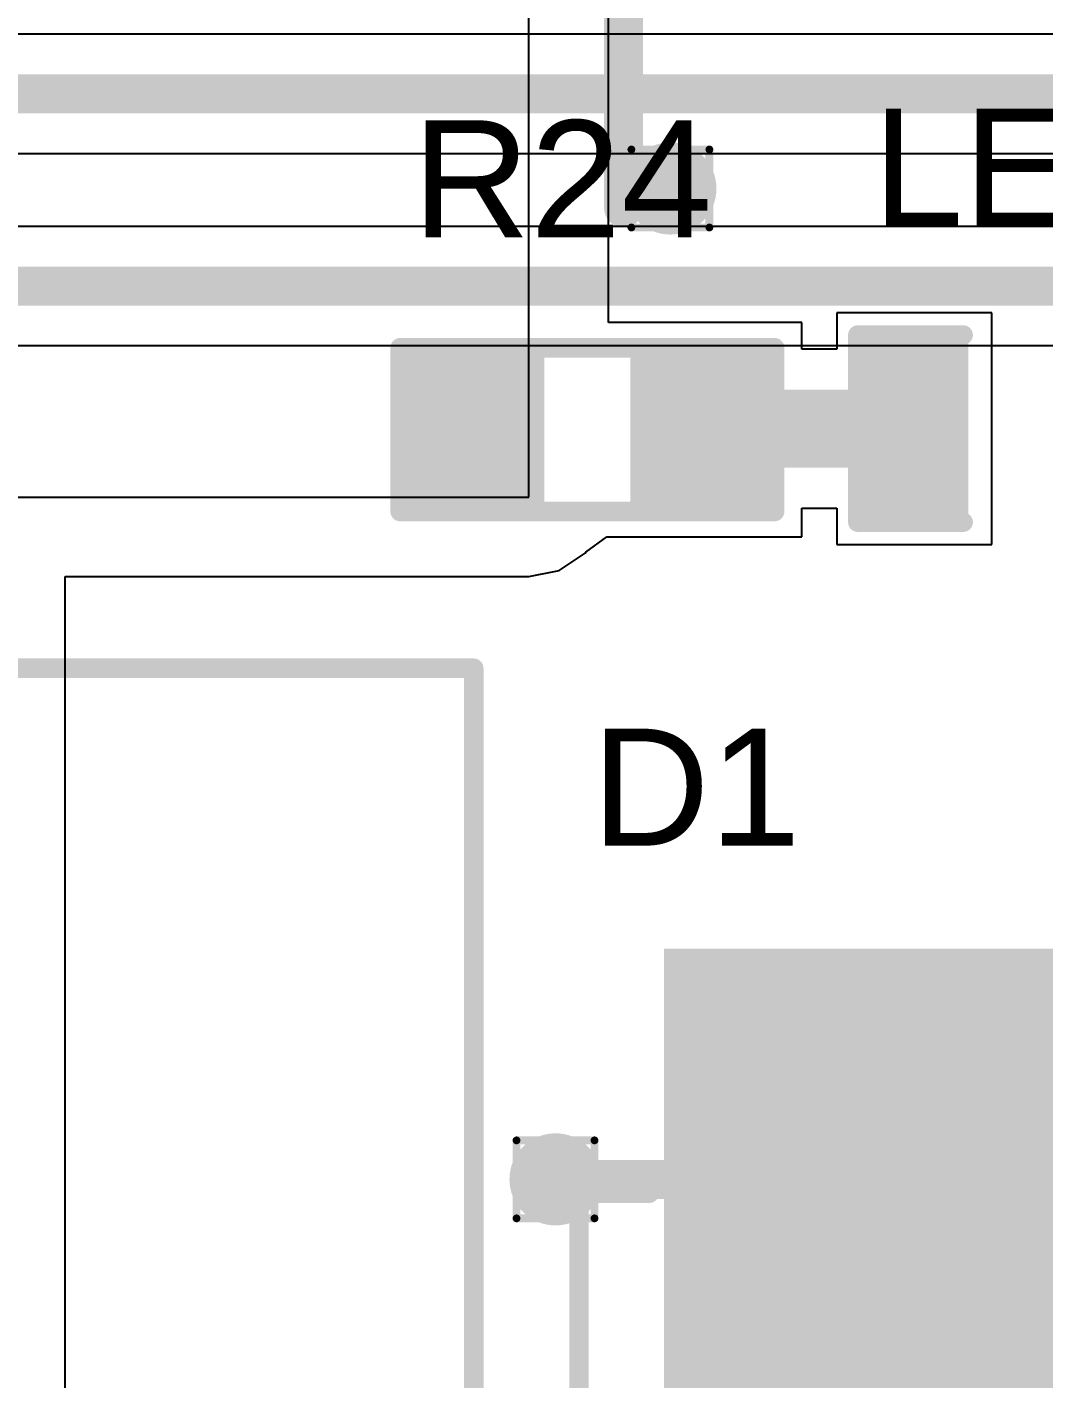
# Model space of a CAD drawing. Header units: inches. Extents: x -40 to 219, y 2 to 133.
# Drawn here: x 25.39 to 32.01, y 46.63 to 55.44 of the extents above; entities that cross this region are included whole.
import ezdxf

# ---------------------------------------------------------------- set-up
doc = ezdxf.new("R2010")
doc.units = ezdxf.units.IN
for name, color, linetype in [('Bottom Layer', 5, 'Continuous'), ('Drill Drawing', 1, 'Continuous'), ('Top Layer', 1, 'Continuous'), ('Top Overlay', 2, 'Continuous'), ('Top Paste', 8, 'Continuous'), ('Top Solder', 216, 'Continuous'), ('Via Holes', 16, 'Continuous')]:
    doc.layers.add(name, color=color, linetype=linetype)
doc.styles.add('Arial', font='', dxfattribs={"height": 0.2})
doc.styles.get('Arial').set_extended_font_data('Arial')

# ---------------------------------------------------------------- blocks, each defined once
blk = doc.blocks.new('R___0603_92')
at = {"layer": 'Top Layer'}
for points in [[(-0.381, 0.4445), (-0.381, -0.4445), (-1.143, -0.4445), (-1.143, 0.4445)], [(1.143, 0.4445), (1.143, -0.4445), (0.381, -0.4445), (0.381, 0.4445)]]:
    blk.add_hatch(color=1, dxfattribs=at).paths.add_polyline_path(points)
at = {"layer": 'Top Paste'}
for points in [[(-0.381, 0.4445), (-0.381, -0.4445), (-1.143, -0.4445), (-1.143, 0.4445)], [(1.143, 0.4445), (1.143, -0.4445), (0.381, -0.4445), (0.381, 0.4445)]]:
    blk.add_hatch(color=8, dxfattribs=at).paths.add_polyline_path(points)
at = {"layer": 'Top Solder'}
for points in [[(-0.2794, 0.5461), (-0.2794, -0.5461), (-1.2446, -0.5461), (-1.2446, 0.5461)], [(1.2446, 0.5461), (1.2446, -0.5461), (0.2794, -0.5461), (0.2794, 0.5461)]]:
    blk.add_hatch(color=216, dxfattribs=at).paths.add_polyline_path(points)
at = {"layer": 'Top Overlay'}
for points in [[(-1.2192, 0.5334, 0.127, 0.127, 0), (-1.2192, -0.5334, 0.127, 0.127, 0)], [(1.2192, 0.5334, 0.127, 0.127, 0), (-1.2192, 0.5334, 0.127, 0.127, 0)], [(1.2192, 0.5334, 0.127, 0.127, 0), (1.2192, -0.5334, 0.127, 0.127, 0)], [(1.2192, -0.5334, 0.127, 0.127, 0), (-1.2192, -0.5334, 0.127, 0.127, 0)]]:
    blk.add_lwpolyline(points, format="xyseb", dxfattribs=at)
for points in [[(-1.251, 0.5334, 0.0635, 0.0635, 1), (-1.1874, 0.5334, 0.0635, 0.0635, 1)], [(-1.251, 0.5334, 0.0635, 0.0635, 1), (-1.1874, 0.5334, 0.0635, 0.0635, 1)], [(1.1874, 0.5334, 0.0635, 0.0635, 1), (1.251, 0.5334, 0.0635, 0.0635, 1)], [(1.1874, 0.5334, 0.0635, 0.0635, 1), (1.251, 0.5334, 0.0635, 0.0635, 1)], [(-1.251, -0.5334, 0.0635, 0.0635, 1), (-1.1874, -0.5334, 0.0635, 0.0635, 1)], [(-1.251, -0.5334, 0.0635, 0.0635, 1), (-1.1874, -0.5334, 0.0635, 0.0635, 1)], [(1.1874, -0.5334, 0.0635, 0.0635, 1), (1.251, -0.5334, 0.0635, 0.0635, 1)], [(1.1874, -0.5334, 0.0635, 0.0635, 1), (1.251, -0.5334, 0.0635, 0.0635, 1)]]:
    blk.add_lwpolyline(points, format="xyseb", close=True, dxfattribs=at)
blk = doc.blocks.new('LED_0603_144')
at = {"layer": 'Top Layer'}
for points in [[(-1, 0.5), (-0.5, 0.5), (-0.5, -0.5), (-1, -0.5)], [(0.5, 0.5), (1, 0.5), (1, -0.5), (0.5, -0.5)]]:
    blk.add_hatch(color=1, dxfattribs=at).paths.add_polyline_path(points)
at = {"layer": 'Top Overlay'}
blk.add_hatch(color=2, dxfattribs=at).paths.add_polyline_path([(1.1176, -0.6604), (1.7526, -0.6604), (1.7526, 0.6604), (1.1176, 0.6604)])
at = {"layer": 'Top Paste'}
for points in [[(-1, 0.5), (-0.5, 0.5), (-0.5, -0.5), (-1, -0.5)], [(0.5, 0.5), (1, 0.5), (1, -0.5), (0.5, -0.5)]]:
    blk.add_hatch(color=8, dxfattribs=at).paths.add_polyline_path(points)
at = {"layer": 'Top Solder'}
for points in [[(-1.1016, 0.6016), (-0.3984, 0.6016), (-0.3984, -0.6016), (-1.1016, -0.6016)], [(0.3984, 0.6016), (1.1016, 0.6016), (1.1016, -0.6016), (0.3984, -0.6016)]]:
    blk.add_hatch(color=216, dxfattribs=at).paths.add_polyline_path(points)
at = {"layer": 'Top Overlay'}
for points in [[(-1.1176, -0.6096, 0.127, 0.127, 0), (-1.1176, 0.6096, 0.127, 0.127, 0)], [(-1.1176, 0.6096, 0.127, 0.127, 0), (-0.4318, 0.6096, 0.127, 0.127, 0)], [(0.4318, 0.6096, 0.127, 0.127, 0), (1.1176, 0.6096, 0.127, 0.127, 0)], [(1.1176, -0.6096, 0.127, 0.127, 0), (1.1176, 0.6096, 0.127, 0.127, 0)], [(-1.1176, -0.6096, 0.127, 0.127, 0), (-0.4318, -0.6096, 0.127, 0.127, 0)], [(0.4318, -0.6096, 0.127, 0.127, 0), (1.1176, -0.6096, 0.127, 0.127, 0)]]:
    blk.add_lwpolyline(points, format="xyseb", dxfattribs=at)
for points in [[(-1.1493, 0.6096, 0.0635, 0.0635, 1), (-1.0858, 0.6096, 0.0635, 0.0635, 1)], [(-1.1493, 0.6096, 0.0635, 0.0635, 1), (-1.0858, 0.6096, 0.0635, 0.0635, 1)], [(-0.4636, 0.6096, 0.0635, 0.0635, 1), (-0.4001, 0.6096, 0.0635, 0.0635, 1)], [(0.4001, 0.6096, 0.0635, 0.0635, 1), (0.4636, 0.6096, 0.0635, 0.0635, 1)], [(1.0859, 0.6096, 0.0635, 0.0635, 1), (1.1494, 0.6096, 0.0635, 0.0635, 1)], [(1.0859, 0.6096, 0.0635, 0.0635, 1), (1.1494, 0.6096, 0.0635, 0.0635, 1)], [(-1.1494, -0.6096, 0.0635, 0.0635, 1), (-1.0858, -0.6096, 0.0635, 0.0635, 1)], [(-1.1494, -0.6096, 0.0635, 0.0635, 1), (-1.0858, -0.6096, 0.0635, 0.0635, 1)], [(-0.4636, -0.6096, 0.0635, 0.0635, 1), (-0.4001, -0.6096, 0.0635, 0.0635, 1)], [(0.4001, -0.6096, 0.0635, 0.0635, 1), (0.4636, -0.6096, 0.0635, 0.0635, 1)], [(1.0859, -0.6096, 0.0635, 0.0635, 1), (1.1494, -0.6096, 0.0635, 0.0635, 1)], [(1.0859, -0.6096, 0.0635, 0.0635, 1), (1.1494, -0.6096, 0.0635, 0.0635, 1)]]:
    blk.add_lwpolyline(points, format="xyseb", close=True, dxfattribs=at)
blk = doc.blocks.new('MDA1040_470M_146')
at = {"layer": 'Top Overlay'}
for points in [[(5.5626, -1.9558, 0.127, 0.127, 0), (5.5626, -4.953, 0.127, 0.127, 0)], [(-0.547, -4.953, 0.127, 0.127, 0), (5.5626, -4.953, 0.127, 0.127, 0)]]:
    blk.add_lwpolyline(points, format="xyseb", dxfattribs=at)
blk.add_lwpolyline([(5.5309, -4.953, 0.0635, 0.0635, 1), (5.5943, -4.953, 0.0635, 0.0635, 1)], format="xyseb", close=True, dxfattribs=at)
blk.add_lwpolyline([(5.5309, -4.953, 0.0635, 0.0635, 1), (5.5943, -4.953, 0.0635, 0.0635, 1)], format="xyseb", close=True, dxfattribs=at)
blk = doc.blocks.new('SMB__170')
at = {"layer": 'Top Layer'}
for points in [[(-3.7, -1.2), (-3.7, 1.2), (-0.9, 1.2), (-0.9, -1.2)], [(0.9, -1.2), (0.9, 1.2), (3.7, 1.2), (3.7, -1.2)]]:
    blk.add_hatch(color=1, dxfattribs=at).paths.add_polyline_path(points)
at = {"layer": 'Top Overlay'}
for points in [[(2.5908, 1.2452), (4.826, 1.2452), (4.826, 1.9056), (2.5908, 1.9056)], [(3.7333, -1.651), (4.8255, -1.651), (4.8255, 1.3462), (3.7333, 1.3462)], [(2.5903, -1.905), (4.8255, -1.905), (4.8255, -1.2446), (2.5903, -1.2446)]]:
    blk.add_hatch(color=2, dxfattribs=at).paths.add_polyline_path(points)
at = {"layer": 'Top Paste'}
for points in [[(-3.7, -1.2), (-3.7, 1.2), (-0.9, 1.2), (-0.9, -1.2)], [(0.9, -1.2), (0.9, 1.2), (3.7, 1.2), (3.7, -1.2)]]:
    blk.add_hatch(color=8, dxfattribs=at).paths.add_polyline_path(points)
at = {"layer": 'Top Solder'}
for points in [[(-3.8016, -1.3016), (-3.8016, 1.3016), (-0.7984, 1.3016), (-0.7984, -1.3016)], [(0.7984, -1.3016), (0.7984, 1.3016), (3.8016, 1.3016), (3.8016, -1.3016)]]:
    blk.add_hatch(color=216, dxfattribs=at).paths.add_polyline_path(points)
at = {"layer": 'Top Overlay'}
for points in [[(-2.2098, 1.397, 0.127, 0.127, 0), (-2.2098, 1.8542, 0.127, 0.127, 0)], [(2.5908, 1.8542, 0.127, 0.127, 0), (-2.2098, 1.8542, 0.127, 0.127, 0)], [(-2.2098, -1.8542, 0.127, 0.127, 0), (-2.2098, -1.397, 0.127, 0.127, 0)], [(2.5908, -1.8542, 0.127, 0.127, 0), (-2.2098, -1.8542, 0.127, 0.127, 0)]]:
    blk.add_lwpolyline(points, format="xyseb", dxfattribs=at)
for points in [[(-2.2416, 1.8542, 0.0635, 0.0635, 1), (-2.178, 1.8542, 0.0635, 0.0635, 1)], [(-2.2416, 1.8542, 0.0635, 0.0635, 1), (-2.178, 1.8542, 0.0635, 0.0635, 1)], [(2.559, 1.8542, 0.0635, 0.0635, 1), (2.6225, 1.8542, 0.0635, 0.0635, 1)], [(-2.2415, 1.397, 0.0635, 0.0635, 1), (-2.178, 1.397, 0.0635, 0.0635, 1)], [(-2.2415, -1.397, 0.0635, 0.0635, 1), (-2.178, -1.397, 0.0635, 0.0635, 1)], [(-2.2415, -1.8542, 0.0635, 0.0635, 1), (-2.178, -1.8542, 0.0635, 0.0635, 1)], [(-2.2415, -1.8542, 0.0635, 0.0635, 1), (-2.178, -1.8542, 0.0635, 0.0635, 1)], [(2.5591, -1.8542, 0.0635, 0.0635, 1), (2.6226, -1.8542, 0.0635, 0.0635, 1)]]:
    blk.add_lwpolyline(points, format="xyseb", close=True, dxfattribs=at)

msp = doc.modelspace()

# ---------------------------------------------------------------- hatches: boundary and pattern name
at = {"layer": 'Bottom Layer'}
h = msp.add_hatch(color=5, dxfattribs=at)
edge = h.paths.add_edge_path()
edge.add_arc((29.5784, 54.3884), 0.3, 0, 360)
h = msp.add_hatch(color=5, dxfattribs=at)
edge = h.paths.add_edge_path()
edge.add_arc((28.8304, 47.9344), 0.3, 0, 360)
at = {"layer": 'Top Layer'}
h = msp.add_hatch(color=1, dxfattribs=at)
edge = h.paths.add_edge_path()
edge.add_arc((29.5784, 54.3884), 0.3, 0, 360)
h = msp.add_hatch(color=1, dxfattribs=at)
edge = h.paths.add_edge_path()
edge.add_arc((28.8304, 47.9344), 0.3, 0, 360)
at = {"layer": 'Via Holes'}
h = msp.add_hatch(color=7, dxfattribs=at)
edge = h.paths.add_edge_path()
edge.add_arc((29.5784, 54.3884), 0.15, 0, 360)
h = msp.add_hatch(color=7, dxfattribs=at)
edge = h.paths.add_edge_path()
edge.add_arc((28.8304, 47.9344), 0.15, 0, 360)

# ---------------------------------------------------------------- linework, layer by layer
at = {"layer": 'Bottom Layer'}
for p, q in [((39.7946, 55.3932), (10.2846, 55.3932)), ((10.2846, 54.6163), (39.7946, 54.6163)), ((33.6819, 54.1419), (10.2717, 54.1419)), ((10.2717, 53.3649), (33.6819, 53.3649))]:
    msp.add_line(p, q, dxfattribs=at)
for points in [[(9.8896, 55.0047, 0.254, 0.254, 0), (39.7946, 55.0047, 0.254, 0.254, 0)], [(9.8767, 53.7534, 0.254, 0.254, 0), (29.6686, 53.7534, 0.254, 0.254, 0)], [(29.6686, 53.7534, 0.254, 0.254, 0), (33.6819, 53.7534, 0.254, 0.254, 0)]]:
    msp.add_lwpolyline(points, format="xyseb", dxfattribs=at)
msp.add_lwpolyline([(29.6051, 53.7534, 0.127, 0.127, 1), (29.7321, 53.7534, 0.127, 0.127, 1)], format="xyseb", close=True, dxfattribs=at)
msp.add_lwpolyline([(29.6051, 53.7534, 0.127, 0.127, 1), (29.7321, 53.7534, 0.127, 0.127, 1)], format="xyseb", close=True, dxfattribs=at)
at = {"layer": 'Drill Drawing'}
for points in [[(29.3244, 54.6424, 0.0508, 0.0508, 0), (29.8324, 54.6424, 0.0508, 0.0508, 0)], [(29.3244, 54.1344, 0.0508, 0.0508, 0), (29.3244, 54.6424, 0.0508, 0.0508, 0)], [(29.8324, 54.1344, 0.0508, 0.0508, 0), (29.8324, 54.6424, 0.0508, 0.0508, 0)], [(29.3244, 54.1344, 0.0508, 0.0508, 0), (29.8324, 54.1344, 0.0508, 0.0508, 0)], [(28.5764, 48.1884, 0.0508, 0.0508, 0), (29.0844, 48.1884, 0.0508, 0.0508, 0)], [(28.5764, 47.6804, 0.0508, 0.0508, 0), (28.5764, 48.1884, 0.0508, 0.0508, 0)], [(29.0844, 47.6804, 0.0508, 0.0508, 0), (29.0844, 48.1884, 0.0508, 0.0508, 0)], [(28.5764, 47.6804, 0.0508, 0.0508, 0), (29.0844, 47.6804, 0.0508, 0.0508, 0)]]:
    msp.add_lwpolyline(points, format="xyseb", dxfattribs=at)
for points in [[(29.3117, 54.6424, 0.0254, 0.0254, 1), (29.3371, 54.6424, 0.0254, 0.0254, 1)], [(29.3117, 54.6424, 0.0254, 0.0254, 1), (29.3371, 54.6424, 0.0254, 0.0254, 1)], [(29.8197, 54.6424, 0.0254, 0.0254, 1), (29.8451, 54.6424, 0.0254, 0.0254, 1)], [(29.8197, 54.6424, 0.0254, 0.0254, 1), (29.8451, 54.6424, 0.0254, 0.0254, 1)], [(29.3117, 54.1344, 0.0254, 0.0254, 1), (29.3371, 54.1344, 0.0254, 0.0254, 1)], [(29.3117, 54.1344, 0.0254, 0.0254, 1), (29.3371, 54.1344, 0.0254, 0.0254, 1)], [(29.8197, 54.1344, 0.0254, 0.0254, 1), (29.8451, 54.1344, 0.0254, 0.0254, 1)], [(29.8197, 54.1344, 0.0254, 0.0254, 1), (29.8451, 54.1344, 0.0254, 0.0254, 1)], [(28.5637, 48.1884, 0.0254, 0.0254, 1), (28.5891, 48.1884, 0.0254, 0.0254, 1)], [(28.5637, 48.1884, 0.0254, 0.0254, 1), (28.5891, 48.1884, 0.0254, 0.0254, 1)], [(29.0717, 48.1884, 0.0254, 0.0254, 1), (29.0971, 48.1884, 0.0254, 0.0254, 1)], [(29.0717, 48.1884, 0.0254, 0.0254, 1), (29.0971, 48.1884, 0.0254, 0.0254, 1)], [(28.5637, 47.6804, 0.0254, 0.0254, 1), (28.5891, 47.6804, 0.0254, 0.0254, 1)], [(28.5637, 47.6804, 0.0254, 0.0254, 1), (28.5891, 47.6804, 0.0254, 0.0254, 1)], [(29.0717, 47.6804, 0.0254, 0.0254, 1), (29.0971, 47.6804, 0.0254, 0.0254, 1)], [(29.0717, 47.6804, 0.0254, 0.0254, 1), (29.0971, 47.6804, 0.0254, 0.0254, 1)]]:
    msp.add_lwpolyline(points, format="xyseb", close=True, dxfattribs=at)
at = {"layer": 'Top Layer'}
for p, q in [((28.6568, 52.3788), (28.6568, 57.3667)), ((29.1747, 53.5163), (29.1747, 57.3667)), ((31.6707, 53.5787), (30.6627, 53.5787)), ((30.6627, 53.5787), (30.6627, 53.3426)), ((31.6707, 52.0707), (31.6707, 53.5787)), ((30.4348, 53.5163), (29.1747, 53.5163)), ((30.4348, 53.3426), (30.4348, 53.5163)), ((30.6627, 53.3426), (30.4348, 53.3426)), ((25.1931, 52.3788), (28.6568, 52.3788)), ((30.4348, 52.1193), (30.4348, 52.3067)), ((30.4348, 52.3067), (30.6627, 52.3067)), ((30.6627, 52.3067), (30.6627, 52.0707)), ((29.0281, 52.0201), (29.1648, 52.1193)), ((29.1648, 52.1193), (30.4348, 52.1193)), ((30.6627, 52.0707), (31.6707, 52.0707)), ((28.855, 51.9003), (29.023, 52.0126)), ((29.023, 52.0126), (29.0281, 52.0201)), ((28.6568, 51.8609), (28.855, 51.9003)), ((25.6378, 45.8384), (25.6378, 51.8609)), ((25.6378, 51.8609), (28.6568, 51.8609))]:
    msp.add_line(p, q, dxfattribs=at)
for points in [[(29.2736, 54.2614, 0.254, 0.254, 0), (29.2736, 58.1229, 0.254, 0.254, 0)], [(29.7998, 52.8247, 0.508, 0.508, 0), (31.1394, 52.8247, 0.508, 0.508, 0)], [(28.8304, 47.9344, 0.254, 0.254, 0), (30.8379, 47.9344, 0.254, 0.254, 0)]]:
    msp.add_lwpolyline(points, format="xyseb", dxfattribs=at)
for points in [[(29.2101, 54.2614, 0.127, 0.127, 1), (29.3371, 54.2614, 0.127, 0.127, 1)], [(29.6728, 52.8247, 0.254, 0.254, 1), (29.9268, 52.8247, 0.254, 0.254, 1)], [(31.0124, 52.8247, 0.254, 0.254, 1), (31.2664, 52.8247, 0.254, 0.254, 1)], [(28.7669, 47.9344, 0.127, 0.127, 1), (28.8939, 47.9344, 0.127, 0.127, 1)], [(30.7744, 47.9344, 0.127, 0.127, 1), (30.9014, 47.9344, 0.127, 0.127, 1)]]:
    msp.add_lwpolyline(points, format="xyseb", close=True, dxfattribs=at)

# ---------------------------------------------------------------- block references
msp.add_blockref('LED_0603_144', (31.9167, 52.8247))
for name, p, rotation in [('R___0603_92', (29.0378, 52.8178), 180), ('MDA1040_470M_146', (23.3449, 45.7012), 90), ('SMB__170', (30.8379, 45.6344), 270)]:
    msp.add_blockref(name, p, dxfattribs=dict(rotation=rotation))

# ---------------------------------------------------------------- texts
at = {"layer": 'Top Overlay', "style": 'Arial'}
for s, p in [('LED1', (30.8945, 54.147)), ('R24', (27.8973, 54.0708)), ('D1', (29.0657, 50.1084))]:
    msp.add_text(s, height=0.762, dxfattribs=at).set_placement(p)

doc.saveas('drawing.dxf')
